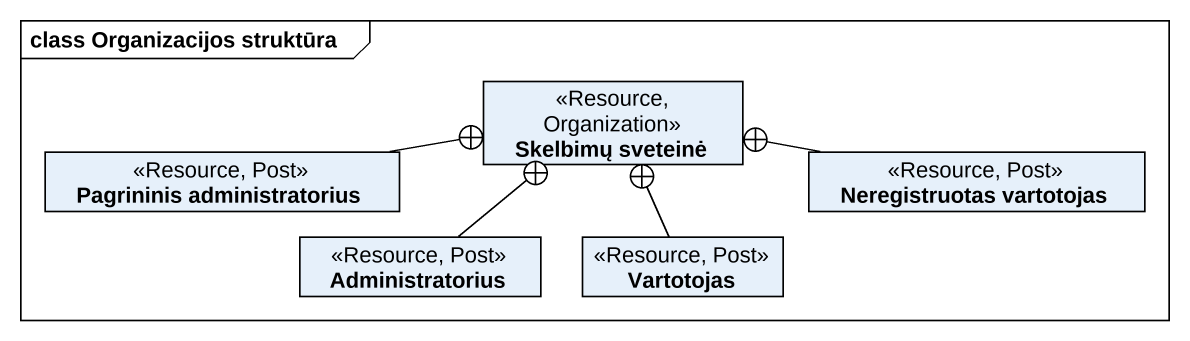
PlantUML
@startuml
mainframe class Organizacijos struktūra
hide circle
hide empty members
class "Skelbimų sveteinė" as Skelbimų_sveteinė <<Resource, Organization>>
class "Pagrininis administratorius" as Pagrininis_administratorius <<Resource, Post>>
class "Neregistruotas vartotojas" as Neregistruotas_vartotojas <<Resource, Post>>
class Administratorius <<Resource, Post>>
class Vartotojas <<Resource, Post>>
Pagrininis_administratorius -right-+ Skelbimų_sveteinė
Neregistruotas_vartotojas -left-+ Skelbimų_sveteinė
Administratorius -up-+ Skelbimų_sveteinė
Vartotojas -up-+ Skelbimų_sveteinė
@enduml
